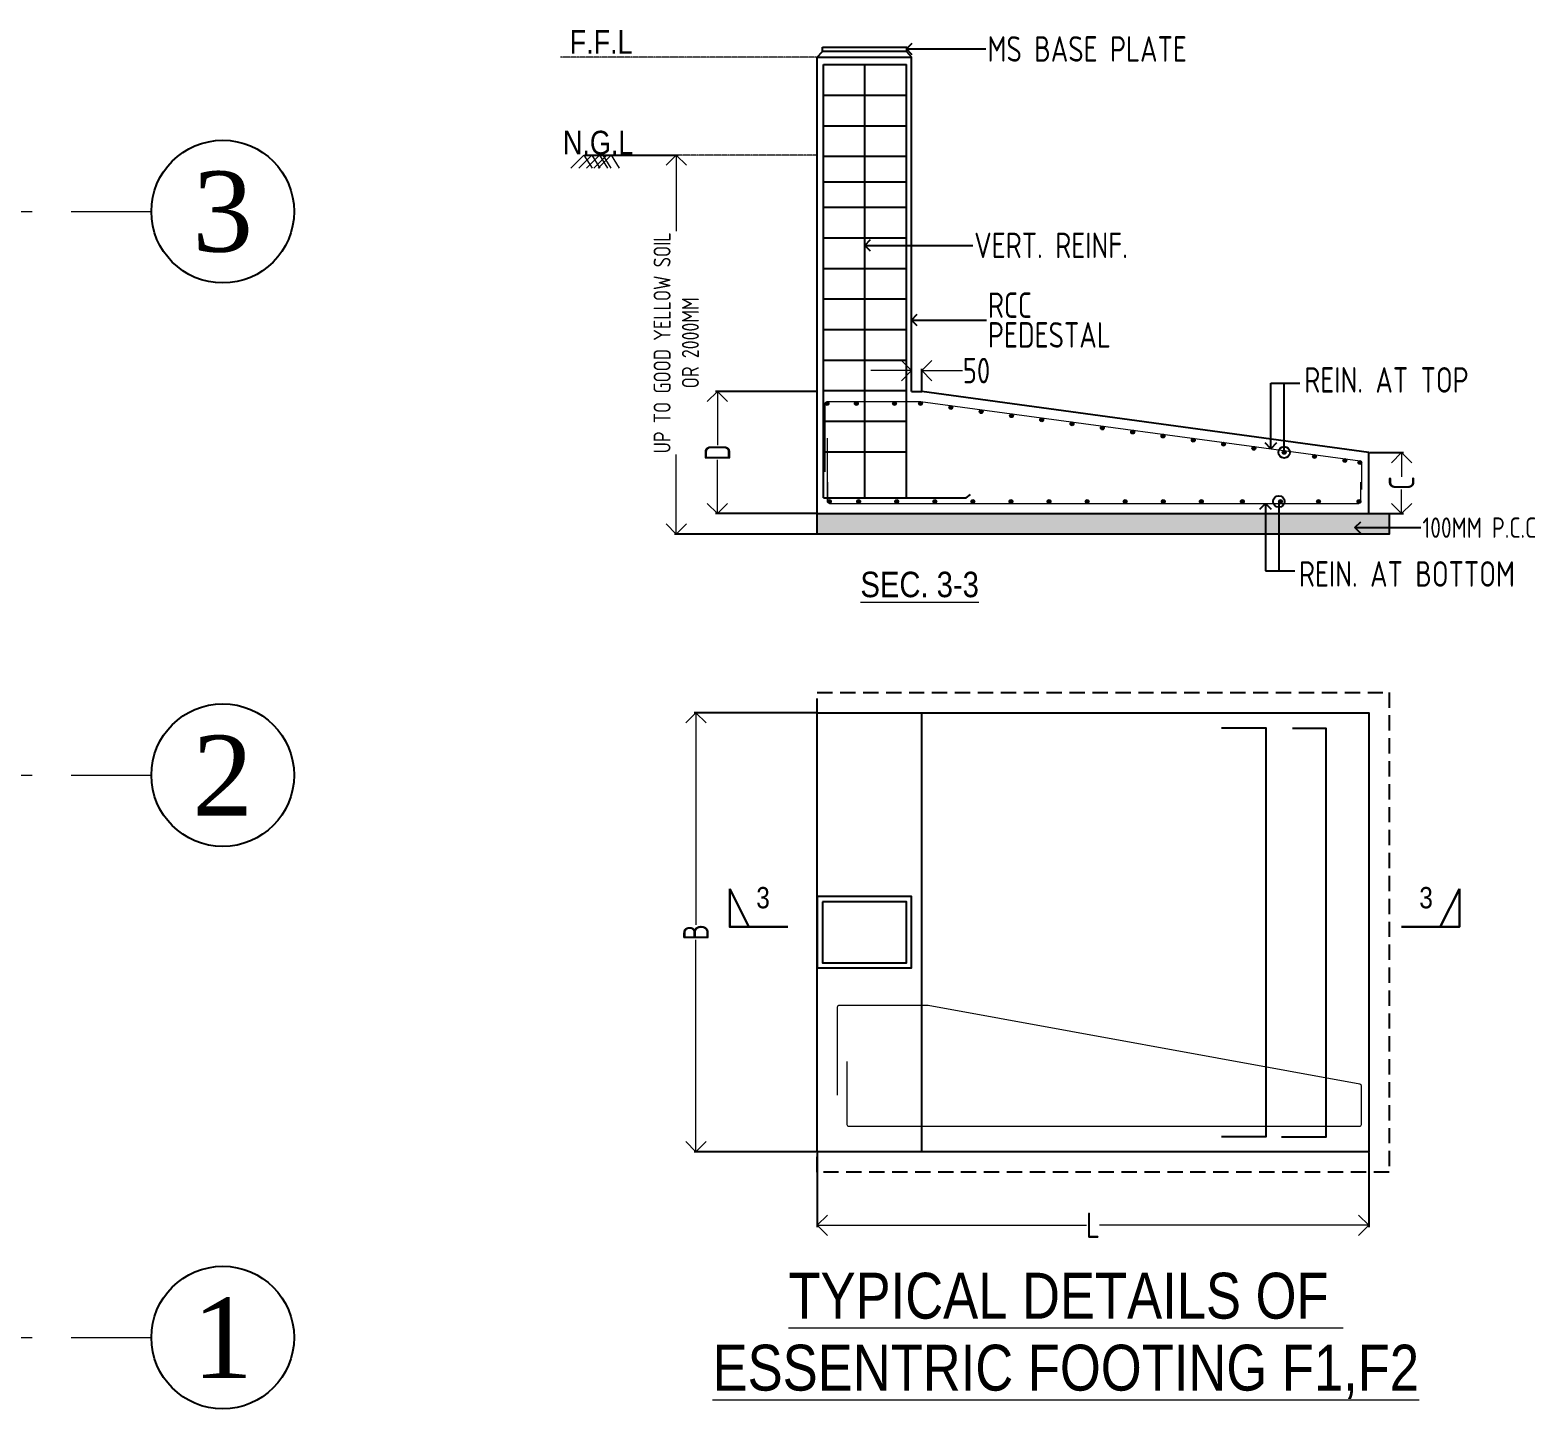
# Model space of a CAD drawing. Header units: millimetres. Extents: x 3470347 to 5996549, y -3470518 to 17149644.
# Drawn here: x 4617269 to 4632051, y 7497222 to 7510753 of the extents above; entities that cross this region are included whole.
import ezdxf
from ezdxf.enums import TextEntityAlignment as Align

# ---------------------------------------------------------------- set-up
doc = ezdxf.new("R2010")
doc.units = ezdxf.units.MM
doc.header["$MEASUREMENT"] = 0
doc.header["$PDMODE"] = 35
doc.header["$PDSIZE"] = -5
for name, pattern in [('CENTER', [50.800000000000004, 31.75, -6.35, 6.35, -6.35]), ('DASHED2', [0.375, 0.25, -0.125]), ('HIDDEN', [0.375, 0.25, -0.125])]:
    doc.linetypes.add(name, pattern=pattern)
doc.layers.get('0').update_dxf_attribs({"linetype": 'CONTINUOUS', "lineweight": 25})
doc.layers.get('DEFPOINTS').update_dxf_attribs({"linetype": 'CONTINUOUS', "lineweight": 25})
for name, color, linetype, lineweight in [('BLOCK', 7, 'CONTINUOUS', 30), ('CENTER', 8, 'CENTER', 0), ('L4', 4, 'CONTINUOUS', 30), ('PV_TEXT_ROMANS', 7, 'CONTINUOUS', 0), ('rDIMension', 1, 'CONTINUOUS', 18), ('rPCC DASH', 9, 'HIDDEN', 15), ('rRCC 1', 3, 'CONTINUOUS', 25), ('rRCC 2', 40, 'CONTINUOUS', 15), ('rREINF 1', 1, 'CONTINUOUS', 25), ('TEXT3', 7, 'CONTINUOUS', 30), ('TEXT6', 6, 'CONTINUOUS', 50)]:
    doc.layers.add(name, color=color, linetype=linetype, lineweight=lineweight)
doc.layers.add('S&T_HATCH', color=7, linetype='CONTINUOUS')
doc.layers.add('YQ_AXIS', color=4, linetype='CONTINUOUS')
doc.styles.add('Aerial', font='times.ttf')
doc.styles.add('DIM', font='geniso.shx', dxfattribs={"width": 0.85})
doc.styles.add('J.P', font='ARIALN.TTF')
doc.styles.add('ROMANS', font='', dxfattribs={"width": 0.8})
doc.styles.get('ROMANS').set_extended_font_data('AR CENA')
doc.dimstyles.new('ST-150', dxfattribs={"dimscale": 75, "dimtxt": 3, "dimasz": 2, "dimexe": 0.18, "dimexo": 0.0625, "dimgap": 0.2, "dimtad": 0, "dimdec": 0, "dimlfac": 2, "dimzin": 0, "dimdsep": 46, "dimtxsty": 'DIM', "dimblk": 'OPEN90', "dimcen": 0.09, "dimclrd": 256, "dimclrt": 7, "dimadec": 0, "dimazin": 0, "dimtfac": 1, "dimtdec": 0, "dimtofl": 0, "dimtmove": 0, "dimatfit": 3, "dimldrblk": 'OPEN90', "dimfxl": 1, "dimtolj": 1, "dimtzin": 0, "dimlwd": -1, "dimarcsym": 0})
doc.dimstyles.new('ST-50', dxfattribs={"dimscale": 100, "dimtxt": 2.5, "dimasz": 2, "dimexe": 0.18, "dimexo": 0.0625, "dimgap": 0.2, "dimtad": 0, "dimdec": 0, "dimlfac": 0.5, "dimzin": 0, "dimdsep": 46, "dimtxsty": 'DIM', "dimblk": 'OPEN90', "dimcen": 0.09, "dimclrd": 256, "dimclrt": 7, "dimadec": 0, "dimazin": 0, "dimtfac": 1, "dimtdec": 0, "dimtofl": 0, "dimtmove": 0, "dimatfit": 3, "dimldrblk": 'OPEN90', "dimfxl": 1, "dimtolj": 1, "dimtzin": 0, "dimlwd": -1, "dimarcsym": 0})

# ---------------------------------------------------------------- blocks, each defined once
blk = doc.blocks.new('_Open90')
at = {"color": 0, "linetype": 'ByBlock', "lineweight": -2}
for p, q in [((0, 0), (-1, 0)), ((-0.5, 0.5), (0, 0)), ((0, 0), (-0.5, -0.5))]:
    blk.add_line(p, q, dxfattribs=at)
blk = doc.blocks.new('*D543')
at = {"layer": 'DEFPOINTS', "color": 0}
for p in [(4622701.853790482, 7509527.62996119), (4623607.370572793, 7509527.62996119), (4624990.952878457, 7505808.267743381)]:
    blk.add_point(p, dxfattribs=at)
at = {"layer": 'rDIMension', "color": 0, "lineweight": -2}
for p, q in [((4622708.103790482, 7509527.62996119), (4623625.370572793, 7509527.62996119)), ((4624984.702878457, 7505808.267743381), (4623589.370572793, 7505808.267743381))]:
    blk.add_line(p, q, dxfattribs=at)
at = {"layer": 'rDIMension'}
for p, q in [((4623607.370572793, 7509327.62996119), (4623607.370572793, 7508781.356407737)), ((4623607.370572793, 7506008.267743381), (4623607.370572793, 7506588.012307737))]:
    blk.add_line(p, q, dxfattribs=at)
at = {"layer": 'rDIMension', "xscale": 200, "yscale": 200, "zscale": 200}
for p, rotation in [((4623607.370572793, 7509527.62996119), 90), ((4623607.370572793, 7505808.267743381), 270)]:
    blk.add_blockref('_Open90', p, dxfattribs=dict(at, rotation=rotation))
at = {"layer": 'rDIMension', "color": 7, "insert": (4623607.370572793, 7507684.684357737), "char_height": 250, "attachment_point": 5, "rotation": 90, "style": 'DIM'}
blk.add_mtext('\\A1;{\\H0.66667x;UP TO GOOD YELLOW SOIL\\POR 2000MM}', dxfattribs=at)
blk = doc.blocks.new('*D544')
at = {"layer": 'DEFPOINTS', "color": 0}
for p in [(4630400.902721751, 7506608.267743381), (4630723.690907252, 7506608.267743381), (4630600.902721751, 7506008.267743382)]:
    blk.add_point(p, dxfattribs=at)
at = {"layer": 'rDIMension', "color": 0, "lineweight": -2}
for p, q in [((4630407.152721751, 7506608.267743381), (4630741.690907252, 7506608.267743381)), ((4630607.152721751, 7506008.267743382), (4630741.690907252, 7506008.267743382))]:
    blk.add_line(p, q, dxfattribs=at)
at = {"layer": 'rDIMension'}
for p, q in [((4630723.690907252, 7506408.267743381), (4630723.690907252, 7506370.767743381)), ((4630723.690907252, 7506208.267743382), (4630723.690907252, 7506245.767743381))]:
    blk.add_line(p, q, dxfattribs=at)
at = {"layer": 'rDIMension', "xscale": 200, "yscale": 200, "zscale": 200}
for p, rotation in [((4630723.690907252, 7506608.267743381), 90), ((4630723.690907252, 7506008.267743382), 270)]:
    blk.add_blockref('_Open90', p, dxfattribs=dict(at, rotation=rotation))
at = {"layer": 'rDIMension', "color": 7, "insert": (4630723.690907252, 7506308.267743381), "char_height": 250, "attachment_point": 5, "rotation": 90, "style": 'DIM'}
blk.add_mtext('\\A1;C', dxfattribs=at)
blk = doc.blocks.new('*D545')
at = {"layer": 'DEFPOINTS', "color": 0}
for p in [(4624011.74536303, 7507208.267743381), (4624990.952878457, 7507208.267743381), (4624990.952878457, 7506008.267743381)]:
    blk.add_point(p, dxfattribs=at)
at = {"layer": 'rDIMension', "color": 0, "lineweight": -2}
for p, q in [((4624984.702878457, 7507208.267743381), (4623993.74536303, 7507208.267743381)), ((4624984.702878457, 7506008.267743381), (4623993.74536303, 7506008.267743381))]:
    blk.add_line(p, q, dxfattribs=at)
at = {"layer": 'rDIMension'}
for p, q in [((4624011.74536303, 7507008.267743381), (4624011.74536303, 7506681.392743381)), ((4624011.74536303, 7506208.267743381), (4624011.74536303, 7506535.142743381))]:
    blk.add_line(p, q, dxfattribs=at)
at = {"layer": 'rDIMension', "xscale": 200, "yscale": 200, "zscale": 200}
for p, rotation in [((4624011.74536303, 7507208.267743381), 90), ((4624011.74536303, 7506008.267743381), 270)]:
    blk.add_blockref('_Open90', p, dxfattribs=dict(at, rotation=rotation))
at = {"layer": 'rDIMension', "color": 7, "insert": (4624011.74536303, 7506608.267743381), "char_height": 250, "attachment_point": 5, "rotation": 90, "style": 'DIM'}
blk.add_mtext('\\A1;D', dxfattribs=at)
blk = doc.blocks.new('*D546')
at = {"layer": 'DEFPOINTS', "color": 0}
for p in [(4624990.952878457, 7504053.849369268), (4623800.282119987, 7499745.338800597), (4624990.952878457, 7499745.338800597)]:
    blk.add_point(p, dxfattribs=at)
at = {"layer": 'rDIMension', "color": 0, "lineweight": -2}
for p, q in [((4624984.702878457, 7504053.849369268), (4623782.282119987, 7504053.849369268)), ((4624984.702878457, 7499745.338800597), (4623782.282119987, 7499745.338800597))]:
    blk.add_line(p, q, dxfattribs=at)
at = {"layer": 'rDIMension'}
for p, q in [((4623800.282119987, 7503853.849369268), (4623800.282119987, 7501972.719084932)), ((4623800.282119987, 7499945.338800597), (4623800.282119987, 7501826.469084932))]:
    blk.add_line(p, q, dxfattribs=at)
at = {"layer": 'rDIMension', "xscale": 200, "yscale": 200, "zscale": 200}
for p, rotation in [((4623800.282119987, 7504053.849369268), 90), ((4623800.282119987, 7499745.338800597), 270)]:
    blk.add_blockref('_Open90', p, dxfattribs=dict(at, rotation=rotation))
at = {"layer": 'rDIMension', "color": 7, "insert": (4623800.282119987, 7501899.594084932), "char_height": 250, "attachment_point": 5, "rotation": 90, "style": 'DIM'}
blk.add_mtext('\\A1;B', dxfattribs=at)
blk = doc.blocks.new('*D547')
at = {"layer": 'DEFPOINTS', "color": 0}
for p in [(4624990.952878457, 7499745.338800597), (4630400.902721751, 7499745.338800597), (4630400.902721751, 7499024.251489176)]:
    blk.add_point(p, dxfattribs=at)
at = {"layer": 'rDIMension', "color": 0, "lineweight": -2}
for p, q in [((4624990.952878457, 7499739.088800597), (4624990.952878457, 7499006.251489176)), ((4630400.902721751, 7499739.088800597), (4630400.902721751, 7499006.251489176))]:
    blk.add_line(p, q, dxfattribs=at)
at = {"layer": 'rDIMension'}
for p, q in [((4625190.952878457, 7499024.251489176), (4627633.427800104, 7499024.251489176)), ((4630200.902721751, 7499024.251489176), (4627758.427800104, 7499024.251489176))]:
    blk.add_line(p, q, dxfattribs=at)
at = {"layer": 'rDIMension', "xscale": 200, "yscale": 200, "zscale": 200, "rotation": 180}
blk.add_blockref('_Open90', (4624990.952878457, 7499024.251489176), dxfattribs=at)
at = {"layer": 'rDIMension', "xscale": 200, "yscale": 200, "zscale": 200}
blk.add_blockref('_Open90', (4630400.902721751, 7499024.251489176), dxfattribs=at)
at = {"layer": 'rDIMension', "color": 7, "insert": (4627695.927800104, 7499024.251489176), "char_height": 250, "attachment_point": 5, "style": 'DIM'}
blk.add_mtext('\\A1;L', dxfattribs=at)
blk = doc.blocks.new('SMH-1')
at = {"layer": 'L4'}
for points in [[(0, 0), (814.6229330631322, 0), (814.6229330631322, 534.8206034718023)], [(814.6229330631322, 534.8206034718023), (546.0281598753063, 0)]]:
    blk.add_lwpolyline(points, dxfattribs=at)
at = {"layer": 'TEXT6', "style": 'ROMANS', "width": 0.85}
blk.add_attdef('SEC', text='', height=300, dxfattribs=at).set_placement((346.3707409001945, 410.1505165286653), align=Align.MIDDLE_CENTER)
blk = doc.blocks.new('*D548')
at = {"layer": 'DEFPOINTS', "color": 0}
for p in [(4626015.952878457, 7507412.07771452), (4625915.952878457, 7507208.267743386), (4626015.952878457, 7507208.267743386)]:
    blk.add_point(p, dxfattribs=at)
at = {"layer": 'rDIMension', "color": 0, "lineweight": -2}
for p, q in [((4625915.952878457, 7507214.517743386), (4625915.952878457, 7507430.07771452)), ((4626015.952878457, 7507214.517743386), (4626015.952878457, 7507430.07771452))]:
    blk.add_line(p, q, dxfattribs=at)
at = {"layer": 'rDIMension'}
for p, q in [((4625715.952878457, 7507412.07771452), (4625515.952878457, 7507412.07771452)), ((4626215.952878457, 7507412.07771452), (4626415.952878457, 7507412.07771452))]:
    blk.add_line(p, q, dxfattribs=at)
at = {"layer": 'rDIMension', "xscale": 200, "yscale": 200, "zscale": 200}
blk.add_blockref('_Open90', (4625915.952878457, 7507412.07771452), dxfattribs=at)
at = {"layer": 'rDIMension', "xscale": 200, "yscale": 200, "zscale": 200, "rotation": 180}
blk.add_blockref('_Open90', (4626015.952878457, 7507412.07771452), dxfattribs=at)
at = {"layer": 'rDIMension', "color": 7, "insert": (4626552.911539875, 7507412.07771452), "char_height": 250, "attachment_point": 5, "style": 'DIM'}
blk.add_mtext('\\A1;50', dxfattribs=at)

msp = doc.modelspace()

# ---------------------------------------------------------------- hatches: boundary and pattern name
at = {"layer": 'rRCC 2'}
h = msp.add_hatch(color=256, dxfattribs=at)
h.dxf.hatch_style = 1
edge = h.paths.add_edge_path()
edge.add_arc((4625087.318184026, 7507089.566963442), 18.70077993899758, 0, 360)
h = msp.add_hatch(color=256, dxfattribs=at)
h.dxf.hatch_style = 1
edge = h.paths.add_edge_path()
edge.add_arc((4625374.56228183, 7507089.566963442), 18.70077993899758, 0, 360)
h = msp.add_hatch(color=256, dxfattribs=at)
h.dxf.hatch_style = 1
edge = h.paths.add_edge_path()
edge.add_arc((4625748.184330733, 7507089.566963442), 18.70077993899758, 0, 360)
h = msp.add_hatch(color=256, dxfattribs=at)
h.dxf.hatch_style = 1
edge = h.paths.add_edge_path()
edge.add_arc((4626003.910867401, 7507089.566963442), 18.70077993899758, 0, 360)
h = msp.add_hatch(color=256, dxfattribs=at)
h.dxf.hatch_style = 1
edge = h.paths.add_edge_path()
edge.add_arc((4626301.231415479, 7507049.560817777), 18.70077993899758, 0, 360)
h = msp.add_hatch(color=256, dxfattribs=at)
h.dxf.hatch_style = 1
edge = h.paths.add_edge_path()
edge.add_arc((4626598.551963556, 7507009.554672113), 18.70077993899758, 0, 360)
h = msp.add_hatch(color=256, dxfattribs=at)
h.dxf.hatch_style = 1
edge = h.paths.add_edge_path()
edge.add_arc((4626895.872511633, 7506969.548526448), 18.70077993899758, 0, 360)
h = msp.add_hatch(color=256, dxfattribs=at)
h.dxf.hatch_style = 1
edge = h.paths.add_edge_path()
edge.add_arc((4627193.19305971, 7506929.542380784), 18.70077993899758, 0, 360)
h = msp.add_hatch(color=256, dxfattribs=at)
h.dxf.hatch_style = 1
edge = h.paths.add_edge_path()
edge.add_arc((4627490.513607787, 7506889.536235119), 18.70077993899758, 0, 360)
h = msp.add_hatch(color=256, dxfattribs=at)
h.dxf.hatch_style = 1
edge = h.paths.add_edge_path()
edge.add_arc((4627787.834155864, 7506849.530089455), 18.70077993899758, 0, 360)
h = msp.add_hatch(color=256, dxfattribs=at)
h.dxf.hatch_style = 1
edge = h.paths.add_edge_path()
edge.add_arc((4628085.154703941, 7506809.52394379), 18.70077993899758, 0, 360)
h = msp.add_hatch(color=256, dxfattribs=at)
h.dxf.hatch_style = 1
edge = h.paths.add_edge_path()
edge.add_arc((4628382.475252018, 7506769.517798126), 18.70077993899758, 0, 360)
h = msp.add_hatch(color=256, dxfattribs=at)
h.dxf.hatch_style = 1
edge = h.paths.add_edge_path()
edge.add_arc((4628679.795800095, 7506729.511652461), 18.70077993899758, 0, 360)
h = msp.add_hatch(color=256, dxfattribs=at)
h.dxf.hatch_style = 1
edge = h.paths.add_edge_path()
edge.add_arc((4628977.116348173, 7506689.505506797), 18.70077993899758, 0, 360)
h = msp.add_hatch(color=256, dxfattribs=at)
h.dxf.hatch_style = 1
edge = h.paths.add_edge_path()
edge.add_arc((4629274.43689625, 7506649.499361132), 18.70077993899758, 0, 360)
h = msp.add_hatch(color=256, dxfattribs=at)
h.dxf.hatch_style = 1
edge = h.paths.add_edge_path()
edge.add_arc((4629571.757444327, 7506609.493215468), 18.70077993899758, 0, 360)
h = msp.add_hatch(color=256, dxfattribs=at)
h.dxf.hatch_style = 1
edge = h.paths.add_edge_path()
edge.add_arc((4629869.077992404, 7506569.487069803), 18.70077993899758, 0, 360)
h = msp.add_hatch(color=256, dxfattribs=at)
h.dxf.hatch_style = 1
edge = h.paths.add_edge_path()
edge.add_arc((4630166.398540481, 7506529.480924139), 18.70077993899758, 0, 360)
h = msp.add_hatch(color=256, dxfattribs=at)
h.dxf.hatch_style = 1
edge = h.paths.add_edge_path()
edge.add_arc((4630313.172526495, 7506509.731661931), 18.70077993899758, 0, 360)
h = msp.add_hatch(color=256, dxfattribs=at)
h.dxf.hatch_style = 1
edge = h.paths.add_edge_path()
edge.add_arc((4625109.653658397, 7506126.968523321), 18.70077993899758, 0, 360)
h = msp.add_hatch(color=256, dxfattribs=at)
h.dxf.hatch_style = 1
edge = h.paths.add_edge_path()
edge.add_arc((4625396.897756201, 7506126.968523321), 18.70077993899758, 0, 360)
h = msp.add_hatch(color=256, dxfattribs=at)
h.dxf.hatch_style = 1
edge = h.paths.add_edge_path()
edge.add_arc((4625770.519805104, 7506126.968523321), 18.70077993899758, 0, 360)
h = msp.add_hatch(color=256, dxfattribs=at)
h.dxf.hatch_style = 1
edge = h.paths.add_edge_path()
edge.add_arc((4626144.141854007, 7506126.968523321), 18.70077993899758, 0, 360)
h = msp.add_hatch(color=256, dxfattribs=at)
h.dxf.hatch_style = 1
edge = h.paths.add_edge_path()
edge.add_arc((4626517.763902909, 7506126.968523321), 18.70077993899758, 0, 360)
h = msp.add_hatch(color=256, dxfattribs=at)
h.dxf.hatch_style = 1
edge = h.paths.add_edge_path()
edge.add_arc((4626891.385951811, 7506126.968523321), 18.70077993899758, 0, 360)
h = msp.add_hatch(color=256, dxfattribs=at)
h.dxf.hatch_style = 1
edge = h.paths.add_edge_path()
edge.add_arc((4627265.008000714, 7506126.968523321), 18.70077993899758, 0, 360)
h = msp.add_hatch(color=256, dxfattribs=at)
h.dxf.hatch_style = 1
edge = h.paths.add_edge_path()
edge.add_arc((4627638.630049616, 7506126.968523321), 18.70077993899758, 0, 360)
h = msp.add_hatch(color=256, dxfattribs=at)
h.dxf.hatch_style = 1
edge = h.paths.add_edge_path()
edge.add_arc((4628012.252098518, 7506126.968523321), 18.70077993899758, 0, 360)
h = msp.add_hatch(color=256, dxfattribs=at)
h.dxf.hatch_style = 1
edge = h.paths.add_edge_path()
edge.add_arc((4628385.874147421, 7506126.968523321), 18.70077993899758, 0, 360)
h = msp.add_hatch(color=256, dxfattribs=at)
h.dxf.hatch_style = 1
edge = h.paths.add_edge_path()
edge.add_arc((4628759.496196323, 7506126.968523321), 18.70077993899758, 0, 360)
h = msp.add_hatch(color=256, dxfattribs=at)
h.dxf.hatch_style = 1
edge = h.paths.add_edge_path()
edge.add_arc((4629161.335795105, 7506126.96852332), 18.70077993899758, 0, 360)
h = msp.add_hatch(color=256, dxfattribs=at)
h.dxf.hatch_style = 1
edge = h.paths.add_edge_path()
edge.add_arc((4629534.957844007, 7506126.96852332), 18.70077993899758, 0, 360)
h = msp.add_hatch(color=256, dxfattribs=at)
h.dxf.hatch_style = 1
edge = h.paths.add_edge_path()
edge.add_arc((4629908.57989291, 7506126.96852332), 18.70077993899758, 0, 360)
h = msp.add_hatch(color=256, dxfattribs=at)
h.dxf.hatch_style = 1
edge = h.paths.add_edge_path()
edge.add_arc((4630305.584957062, 7506126.968523321), 18.70077993899758, 0, 360)
h = msp.add_hatch(color=256, dxfattribs=at)
h.dxf.hatch_style = 1
edge = h.paths.add_edge_path()
edge.add_arc((4630305.584957062, 7506126.968523321), 18.70077993899758, 0, 360)
at = {"layer": 'S&T_HATCH', "linetype": 'ByBlock', "transparency": 33554559}
h = msp.add_hatch(dxfattribs=at)
h.set_pattern_fill('AR-CONC', color=256, scale=30)
h.set_pattern_definition([(49.99999999999999, (2243088.280711542, 9537972.63164616), (215.178054780226, -18.82564049477853), [22.5, -247.5]), (355, (2243088.280711542, 9537972.63164616), (-41.6254000839, 225.6576401100035), [18, -198]), (100.45144446, (2243106.212215842, 9537971.062842961), (173.5526540181336, 206.8319972905888), [19.1220575999998, -210.3426335999984]), (46.18420000000001, (2243088.280711542, 9538032.63164616), (320.1723992014717, -49.65578423792296), [33.75, -371.25]), (96.63563549, (2243114.961735042, 9538028.493654061), (280.3985837022685, 292.2355802323651), [28.6831026, -315.5141279999999]), (351.1841639899999, (2243088.280711542, 9538032.63164616), (280.3985835164319, 292.2355800809971), [27, -297.0000003]), (21, (2243118.280711542, 9538017.63164616), (179.0721156355385, -120.7856671996016), [22.5, -247.5]), (326.0000000000001, (2243118.280711542, 9538017.63164616), (72.99459957647451, 217.5450135140559), [18, -198]), (71.45144474, (2243133.203387742, 9538007.566173963), (252.0667130189913, 96.75934584190615), [19.122057, -210.3426336]), (37.50000000000001, (2243088.280711542, 9537972.63164616), (3.647956595187201, 99.86815614939344), [0, -195.6, 0, -201, 0, -198.75]), (7.499999999999999, (2243088.280711542, 9537972.63164616), (78.92086123264458, 118.3235135647081), [0, -114.6, 0, -191.1, 0, -75.75]), (327.5, (2243021.380711542, 9537972.63164616), (160.1467308517227, -6.766461520313927), [0, -75, 0, -234, 0, -310.5]), (317.5, (2242991.380711542, 9537972.63164616), (174.9558508027159, 30.03149469969532), [0, -97.5, 0, -155.4, 0, -220.5])])
h.paths.add_polyline_path([(4630600.902721751, 7506008.267743381), (4624990.952878457, 7506008.267743382), (4624990.952878457, 7505808.267743382), (4630600.902721751, 7505808.267743381)])

# ---------------------------------------------------------------- linework, layer by layer
at = {"color": 3, "linetype": 'ByBlock', "elevation": -6.651888002746348e-07}
msp.add_lwpolyline([(4624990.952878457, 7505808.267743381), (4624990.952878457, 7507208.267743381)], dxfattribs=at)
at = {"linetype": 'DASHED2', "ltscale": 600, "elevation": -6.651888002746348e-07}
msp.add_lwpolyline([(4624990.952878457, 7499545.338800597), (4624990.952878457, 7504253.849369268), (4630600.902721751, 7504253.849369268), (4630600.902721751, 7499545.338800597)], close=True, dxfattribs=at)
at = {"color": 1, "linetype": 'ByBlock', "elevation": -6.651888002746348e-07}
msp.add_lwpolyline([(4624990.952878457, 7499745.338800597), (4624990.952878457, 7504053.849369268), (4630400.902721751, 7504053.849369268), (4630400.902721751, 7499745.338800597)], close=True, dxfattribs=at)
msp.add_lwpolyline([(4626015.952878459, 7499745.338800597), (4626015.952878459, 7504053.849369268)], dxfattribs=at)
at = {"color": 3, "linetype": 'ByBlock', "elevation": -6.651888002746348e-07}
msp.add_lwpolyline([(4624990.952878457, 7502249.594084932), (4624990.952878457, 7501549.594084932), (4625915.952878459, 7501549.59408494), (4625915.952878459, 7502249.59408494)], close=True, dxfattribs=at)
at = {"color": 2, "linetype": 'ByBlock', "elevation": -6.651888002746348e-07}
msp.add_lwpolyline([(4625040.952878457, 7502199.594084932), (4625040.952878457, 7501599.594084932), (4625865.952878459, 7501599.59408494), (4625865.952878459, 7502199.59408494)], close=True, dxfattribs=at)
at = {"layer": 'CENTER', "ltscale": 60}
for p, q in [((4571950.74001451, 7508972.226327714, -6.651888002746348e-07), (4618458.194563407, 7508972.226327714, -6.651888002746348e-07)), ((4571950.740014509, 7503441.93160416, -6.651888002746348e-07), (4618458.194563406, 7503441.93160416, -6.651888002746348e-07)), ((4571950.740015467, 7497922.431604161, -6.651888002746348e-07), (4618458.194564363, 7497922.431604161, -6.651888002746348e-07))]:
    msp.add_line(p, q, dxfattribs=at)
at = {"layer": 'rPCC DASH'}
for p, q in [((4625115.952878459, 7510487.62996119, -6.651888002746348e-07), (4622472.755131793, 7510487.62996119, -6.651888002746348e-07)), ((4624990.952878457, 7509527.62996119, -6.651888002746348e-07), (4622845.518684356, 7509527.62996119, -6.651888002746348e-07))]:
    msp.add_line(p, q, dxfattribs=at)
at = {"layer": 'rRCC 1', "color": 0}
for p, q in [((4624990.952878457, 7510487.62996119, -6.651888002746348e-07), (4625040.952878457, 7510545.21224089, -6.651888002746348e-07)), ((4625865.952878459, 7510545.21224089, -6.651888002746348e-07), (4625915.952878459, 7510487.62996119, -6.651888002746348e-07))]:
    msp.add_line(p, q, dxfattribs=at)
at = {"layer": 'rRCC 1'}
for p, q in [((4624990.952878457, 7507208.267743381, -6.651888002746348e-07), (4624990.952878457, 7510487.62996119, -6.651888002746348e-07)), ((4624990.952878457, 7510487.62996119, -6.651888002746348e-07), (4625915.952878459, 7510487.62996119, -6.651888002746348e-07)), ((4625915.952878459, 7507208.267743381, -6.651888002746348e-07), (4625915.952878459, 7510487.62996119, -6.651888002746348e-07)), ((4624990.952878457, 7507208.267743381, -6.651888002746348e-07), (4624990.952878457, 7507208.267743381, -6.651888002746348e-07)), ((4625915.952878459, 7507208.267743381, -6.651888002746348e-07), (4626015.952878459, 7507208.267743381, -6.651888002746348e-07)), ((4630400.902721751, 7506608.267743381, -6.651888002746348e-07), (4626015.952878459, 7507208.267743381, -6.651888002746348e-07)), ((4630400.902721751, 7506008.267743381, -6.651888002746348e-07), (4630400.902721751, 7506608.267743381, -6.651888002746348e-07))]:
    msp.add_line(p, q, dxfattribs=at)
at = {"layer": 'rRCC 1', "color": 2}
for p, q in [((4625051.645909452, 7506162.142509402, -6.651888002746348e-07), (4625051.645909452, 7510415.639623256, -6.651888002746348e-07)), ((4625051.645909452, 7510415.639623256, -6.651888002746348e-07), (4625865.952878459, 7510415.639623256, -6.651888002746348e-07)), ((4625051.645909452, 7506162.142509402, -6.651888002746348e-07), (4625051.645909452, 7510415.639623256, -6.651888002746348e-07)), ((4625458.799393957, 7506162.142509402, -6.651888002746348e-07), (4625458.799393957, 7510415.639623256, -6.651888002746348e-07)), ((4625865.952878459, 7506162.142509402, -6.651888002746348e-07), (4625865.952878459, 7510415.639623256, -6.651888002746348e-07)), ((4625051.645909452, 7510115.639623256, -6.651888002746348e-07), (4625865.952878459, 7510115.639623256, -6.651888002746348e-07)), ((4625051.645909452, 7509815.639623256, -6.651888002746348e-07), (4625865.952878459, 7509815.639623256, -6.651888002746348e-07)), ((4625051.645909452, 7509515.639623256, -6.651888002746348e-07), (4625865.952878459, 7509515.639623256, -6.651888002746348e-07)), ((4625051.645909452, 7509265.377241839, -6.651888002746348e-07), (4625865.952878459, 7509265.377241839, -6.651888002746348e-07)), ((4625051.645909452, 7509015.639623256, -6.651888002746348e-07), (4625865.952878459, 7509015.639623256, -6.651888002746348e-07)), ((4625051.645909452, 7508715.639623256, -6.651888002746348e-07), (4625865.952878459, 7508715.639623256, -6.651888002746348e-07)), ((4625051.645909452, 7508415.639623256, -6.651888002746348e-07), (4625865.952878459, 7508415.639623256, -6.651888002746348e-07)), ((4625051.645909452, 7508115.639623256, -6.651888002746348e-07), (4625865.952878459, 7508115.639623256, -6.651888002746348e-07)), ((4625051.645909452, 7507815.639623256, -6.651888002746348e-07), (4625865.952878459, 7507815.639623256, -6.651888002746348e-07)), ((4625051.645909452, 7507515.639623256, -6.651888002746348e-07), (4625865.952878459, 7507515.639623256, -6.651888002746348e-07)), ((4625051.645909452, 7507215.639623256, -6.651888002746348e-07), (4625865.952878459, 7507215.639623256, -6.651888002746348e-07)), ((4625051.645909452, 7506915.639623256, -6.651888002746348e-07), (4625865.952878459, 7506915.639623256, -6.651888002746348e-07)), ((4625051.645909452, 7506615.639623256, -6.651888002746348e-07), (4625865.952878459, 7506615.639623256, -6.651888002746348e-07)), ((4625051.645909452, 7506162.142509402, -6.651888002746348e-07), (4626009.592730572, 7506162.142509402, -6.651888002746348e-07)), ((4625515.952878459, 7506162.142509402, -6.651888002746348e-07), (4625972.939749018, 7506162.142509402, -6.651888002746348e-07)), ((4625865.952878459, 7506162.142509402, -6.651888002746348e-07), (4626452.56247594, 7506162.142509402, -6.651888002746348e-07)), ((4626452.56247594, 7506162.142509402, -6.651888002746348e-07), (4626492.683242003, 7506196.143093392, -6.651888002746348e-07))]:
    msp.add_line(p, q, dxfattribs=at)
at = {"layer": 'rRCC 1', "color": 0, "elevation": -6.651888002746348e-07}
msp.add_lwpolyline([(4625040.952878457, 7510586.044716939), (4625865.952878459, 7510586.044716939), (4625865.952878459, 7510545.21224089), (4625040.952878457, 7510545.21224089)], close=True, dxfattribs=at)
at = {"layer": 'rRCC 1', "elevation": -6.651888002746348e-07}
msp.add_lwpolyline([(4625115.952878459, 7509266.004110938), (4625115.952878459, 7509265.981098618)], dxfattribs=at)
msp.add_lwpolyline([(4624990.952878457, 7506008.267743382), (4630600.902721751, 7506008.267743381), (4630600.902721751, 7505808.267743381), (4624990.952878457, 7505808.267743382)], close=True, dxfattribs=at)
at = {"layer": 'rRCC 1', "color": 2, "elevation": -6.651888002746348e-07}
for points in [[(4628956.699358652, 7503907.546604496), (4629392.879218119, 7503907.546604496), (4629392.879218119, 7499893.708312494), (4628956.699358652, 7499893.708312494)], [(4629654.032224814, 7503901.980124149), (4629981.097404863, 7503901.980124149), (4629981.097404863, 7499888.141832146), (4629544.917545396, 7499888.141832146)]]:
    msp.add_lwpolyline(points, dxfattribs=at)
at = {"layer": 'rRCC 2'}
for p, q in [((4622701.853790482, 7509527.62996119, -6.651888002746348e-07), (4622573.974476333, 7509399.573076097, -6.651888002746348e-07)), ((4622778.946987339, 7509527.62996119, -6.651888002746348e-07), (4622651.06767319, 7509399.573076097, -6.651888002746348e-07)), ((4622701.853790482, 7509527.62996119, -6.651888002746348e-07), (4622781.663857712, 7509399.573076097, -6.651888002746348e-07)), ((4622854.792151873, 7509527.62996119, -6.651888002746348e-07), (4622726.912837722, 7509399.573076097, -6.651888002746348e-07)), ((4622778.946987339, 7509527.62996119, -6.651888002746348e-07), (4622858.75705457, 7509399.573076097, -6.651888002746348e-07)), ((4622927.026022865, 7509527.62996119, -6.651888002746348e-07), (4622799.146708717, 7509399.573076097, -6.651888002746348e-07)), ((4622969.175403233, 7509527.62996119, -6.651888002746348e-07), (4622841.296089084, 7509399.573076097, -6.651888002746348e-07)), ((4622854.792151873, 7509527.62996119, -6.651888002746348e-07), (4622934.602219102, 7509399.573076097, -6.651888002746348e-07)), ((4622887.011675038, 7509527.62996119, -6.651888002746348e-07), (4622966.821742267, 7509399.573076097, -6.651888002746348e-07)), ((4622969.175403233, 7509527.62996119, -6.651888002746348e-07), (4623048.985470464, 7509399.573076097, -6.651888002746348e-07))]:
    msp.add_line(p, q, dxfattribs=at)
at = {"layer": 'rRCC 2', "elevation": -6.651888002746348e-07}
for points in [[(4625068.35691875, 7506418.37625297), (4625068.35691875, 7507089.306478107, -0.4142135623443229), (4625087.318184025, 7507108.267743381), (4625999.405428308, 7507108.267743381, -0.06921653228741868), (4626004.580305622, 7507107.547920637), (4630317.690823394, 7506527.92787114, -0.335381499519169), (4630331.477211355, 7506509.686428608), (4630331.477211355, 7506245.385616405)], [(4625191.106291575, 7500302.154478868), (4625191.106291575, 7501166.188703559, -0.4142135623443229), (4625210.06755685, 7501185.149968833), (4626072.75651564, 7501185.149968833, -0.06921653228741868), (4626077.931392954, 7501184.430146089), (4630312.54170732, 7500411.706097038, -0.335381499519169), (4630326.328095281, 7500393.464654507), (4630326.328095281, 7500011.007234555, -0.4142135623443229), (4630307.366830006, 7499992.045969279), (4625304.597756528, 7499992.04596928, -0.4142135623443229), (4625285.636491253, 7500011.007234556), (4625285.636491253, 7500631.629896006)]]:
    msp.add_lwpolyline(points, format="xyb", dxfattribs=at)
for points in [[(4625090.952878457, 7506126.968523321), (4625090.952878457, 7506747.851670107)], [(4625090.952878457, 7506318.267743382), (4625090.952878457, 7506126.968523321)], [(4630324.285737001, 7506126.968523321), (4630324.285737001, 7506318.267743382)], [(4625109.653658397, 7506108.267743382), (4630305.584957062, 7506108.267743381)]]:
    msp.add_lwpolyline(points, dxfattribs=at)
at = {"layer": 'rRCC 2'}
for centre in [(4625087.318184026, 7507089.566963442, -6.651888002746348e-07), (4625087.318184026, 7507089.566963442, -6.651888002746348e-07), (4625374.56228183, 7507089.566963442, -6.651888002746348e-07), (4625374.56228183, 7507089.566963442, -6.651888002746348e-07), (4625748.184330733, 7507089.566963442, -6.651888002746348e-07), (4625748.184330733, 7507089.566963442, -6.651888002746348e-07), (4626003.910867401, 7507089.566963442, -6.651888002746348e-07), (4626003.910867401, 7507089.566963442, -6.651888002746348e-07), (4626301.231415479, 7507049.560817777, -7.176301769486213e-07), (4626301.231415479, 7507049.560817777, -7.176301769486213e-07), (4626598.551963556, 7507009.554672113, -7.700715536226077e-07), (4626598.551963556, 7507009.554672113, -7.700715536226077e-07), (4626895.872511633, 7506969.548526448, -8.225129302965943e-07), (4626895.872511633, 7506969.548526448, -8.225129302965943e-07), (4627193.19305971, 7506929.542380784, -8.749543069705808e-07), (4627193.19305971, 7506929.542380784, -8.749543069705808e-07), (4627490.513607787, 7506889.536235119, -9.273956836445672e-07), (4627490.513607787, 7506889.536235119, -9.273956836445672e-07), (4627787.834155864, 7506849.530089455, -9.798370603185537e-07), (4627787.834155864, 7506849.530089455, -9.798370603185537e-07), (4628085.154703941, 7506809.52394379, -1.03227843699254e-06), (4628085.154703941, 7506809.52394379, -1.03227843699254e-06), (4628382.475252018, 7506769.517798126, -1.084719813666527e-06), (4628382.475252018, 7506769.517798126, -1.084719813666527e-06), (4628679.795800095, 7506729.511652461, -1.137161190340513e-06), (4628679.795800095, 7506729.511652461, -1.137161190340513e-06), (4628977.116348173, 7506689.505506797, -1.1896025670145e-06), (4628977.116348173, 7506689.505506797, -1.1896025670145e-06), (4629274.43689625, 7506649.499361132, -1.242043943688486e-06), (4629274.43689625, 7506649.499361132, -1.242043943688486e-06), (4629571.757444327, 7506609.493215468, -1.294485320362473e-06), (4629571.757444327, 7506609.493215468, -1.294485320362473e-06), (4629869.077992404, 7506569.487069803, -1.346926697036459e-06), (4629869.077992404, 7506569.487069803, -1.346926697036459e-06), (4630166.398540481, 7506529.480924139, -1.399368073710446e-06), (4630166.398540481, 7506529.480924139, -1.399368073710446e-06), (4630313.172526495, 7506509.731661931, -1.42525605870175e-06), (4630313.172526495, 7506509.731661931, -1.42525605870175e-06), (4625109.653658397, 7506126.968523321, -6.651888002746348e-07), (4625109.653658397, 7506126.968523321, -6.651888002746348e-07), (4625396.897756201, 7506126.968523321, -6.651888002746348e-07), (4625396.897756201, 7506126.968523321, -6.651888002746348e-07), (4625770.519805104, 7506126.968523321, -6.651888002746348e-07), (4625770.519805104, 7506126.968523321, -6.651888002746348e-07), (4626144.141854007, 7506126.968523321, -6.651888002746348e-07), (4626144.141854007, 7506126.968523321, -6.651888002746348e-07), (4626517.763902909, 7506126.968523321, -6.651888002746348e-07), (4626517.763902909, 7506126.968523321, -6.651888002746348e-07), (4626891.385951811, 7506126.968523321, -6.651888002746348e-07), (4626891.385951811, 7506126.968523321, -6.651888002746348e-07), (4627265.008000714, 7506126.968523321, -6.651888002746348e-07), (4627265.008000714, 7506126.968523321, -6.651888002746348e-07), (4627638.630049616, 7506126.968523321, -6.651888002746348e-07), (4627638.630049616, 7506126.968523321, -6.651888002746348e-07), (4628012.252098518, 7506126.968523321, -6.651888002746348e-07), (4628012.252098518, 7506126.968523321, -6.651888002746348e-07), (4628385.874147421, 7506126.968523321, -6.651888002746348e-07), (4628385.874147421, 7506126.968523321, -6.651888002746348e-07), (4628759.496196323, 7506126.968523321, -6.651888002746348e-07), (4628759.496196323, 7506126.968523321, -6.651888002746348e-07), (4629161.335795105, 7506126.96852332, -6.651888002746348e-07), (4629161.335795105, 7506126.96852332, -6.651888002746348e-07), (4629534.957844007, 7506126.96852332, -6.651888002746348e-07), (4629534.957844007, 7506126.96852332, -6.651888002746348e-07), (4629908.57989291, 7506126.96852332, -6.651888002746348e-07), (4629908.57989291, 7506126.96852332, -6.651888002746348e-07), (4630305.584957062, 7506126.968523321, -6.651888002746348e-07), (4630305.584957062, 7506126.968523321, -6.651888002746348e-07), (4630305.584957062, 7506126.968523321, -6.651888002746348e-07), (4630305.584957062, 7506126.968523321, -6.651888002746348e-07)]:
    msp.add_circle(centre, 18.70077993899758, dxfattribs=at)
at = {"layer": 'YQ_AXIS', "color": 1}
for centre in [(4619158.194563406, 7508972.226327714, -6.651888002746348e-07), (4619158.194563405, 7503441.93160416, -6.651888002746348e-07), (4619158.194564362, 7497922.431604161, -6.651888002746348e-07)]:
    msp.add_circle(centre, 700.0000000000001, dxfattribs=at)

# ---------------------------------------------------------------- block references
at = {"layer": 'BLOCK'}
ref = msp.add_blockref('SMH-1', (4624700.942397228, 7501952.95381131, -6.651888002746348e-07), dxfattribs=dict(at, xscale=-0.6985281548173935, yscale=0.6985281548173935, zscale=0.6985281548173935))
ref.add_attrib('SEC', '3', dxfattribs={"layer": 'TEXT6', "height": 209.558446445218, "style": 'ROMANS', "width": 0.85}).set_placement((4624458.992682705, 7502239.455494819, -6.651888002746348e-07), align=Align.MIDDLE_CENTER)
at = {"layer": 'BLOCK', "xscale": 0.6985281548173935, "yscale": 0.6985281548173935, "zscale": 0.6985281548173935}
msp.add_blockref('SMH-1', (4630721.890615645, 7501952.95381131, -6.651888002746348e-07), dxfattribs=at).add_auto_attribs({'SEC': '3'})

# ---------------------------------------------------------------- texts
at = {"layer": 'PV_TEXT_ROMANS', "style": 'J.P'}
for s, height, p in [('%%USEC. 3-3', 250, (4625995.503543728, 7505313.419114185, -6.651888002746348e-07)), ('%%UTYPICAL DETAILS OF ', 450, (4627429.417610446, 7498333.322756073, -6.651888002746348e-07)), ('%%UESSENTRIC FOOTING F1,F2', 450, (4627429.417610446, 7497588.506857924, -6.651888002746348e-07))]:
    msp.add_text(s, height=height, rotation=359.9999999999999, dxfattribs=at).set_placement(p, align=Align.MIDDLE)
at = {"layer": 'rDIMension', "color": 7, "char_height": 250, "attachment_point": 4, "line_spacing_factor": 0.7, "style": 'DIM'}
for s, insert in [('\\A1;RCC\\PPEDESTAL', (4626664.921874665, 7507908.087687951, -6.651888002746348e-07)), ('\\A1;REIN. AT TOP', (4629768.414343261, 7507320.363266169, -1.294485320362473e-06)), ('\\A1;REIN. AT BOTTOM', (4629716.260400624, 7505416.098472619, -6.651888002746348e-07))]:
    msp.add_mtext(s, dxfattribs=dict(at, insert=insert))
at = {"layer": 'rDIMension', "color": 7, "insert": (4630928.659178809, 7505870.658231821, -6.651888002746348e-07), "char_height": 200, "attachment_point": 4, "style": 'DIM'}
msp.add_mtext('\\A1;100MM P.C.C', dxfattribs=at)
at = {"layer": 'rRCC 2', "color": 7, "char_height": 250, "attachment_point": 4, "style": 'DIM'}
for s, insert in [('\\A1;MS BASE PLATE', (4626660.655625052, 7510568.404203479, -6.651888002746348e-07)), ('\\A1;VERT. REINF.', (4626530.580394058, 7508641.1491781, -6.651888002746348e-07))]:
    msp.add_mtext(s, dxfattribs=dict(at, insert=insert))
at = {"layer": 'TEXT3', "style": 'ROMANS', "width": 0.85}
for s, p in [('F.F.L', (4622562.101221646, 7510520.894164275, -6.651888002746348e-07)), ('N.G.L', (4622495.959925666, 7509533.116801477, -6.651888002746348e-07))]:
    msp.add_text(s, height=232.5536011379122, dxfattribs=at).set_placement(p)
at = {"layer": 'YQ_AXIS', "color": 1, "style": 'Aerial'}
for s, p in [('3', (4619158.194563406, 7508972.226327714, -6.651888002746348e-07)), ('2', (4619158.194563405, 7503441.93160416, -6.651888002746348e-07)), ('1', (4619158.194564362, 7497922.431604161, -6.651888002746348e-07))]:
    msp.add_text(s, height=787.5000000000001, dxfattribs=at).set_placement(p, align=Align.MIDDLE)

# ---------------------------------------------------------------- dimensions: what is measured, and where the dimension line sits
at = {"layer": 'rDIMension'}
for base, p1, p2, text, picture, middle in [((4623607.370572793, 7509527.62996119, -6.651888002746348e-07), (4624990.952878457, 7505808.267743381, -6.651888002746348e-07), (4622701.853790482, 7509527.62996119, -6.651888002746348e-07), '{\\H0.66667x;UP TO GOOD YELLOW SOIL\\POR 2000MM}', '*D543', (4623607.370572793, 7507684.684357737, -6.651888002746348e-07)), ((4630723.690907252, 7506608.267743381, -6.651888002746348e-07), (4630600.902721751, 7506008.267743382, -6.651888002746348e-07), (4630400.902721751, 7506608.267743381, -6.651888002746348e-07), 'C', '*D544', (4630723.690907252, 7506308.267743381, -6.651888002746348e-07))]:
    dim = msp.add_linear_dim(base=base, p1=p1, p2=p2, angle=90, text=text, dimstyle='ST-50', dxfattribs=at)
    dim.commit()
    dim.dimension.update_dxf_attribs({"geometry": picture, "text_midpoint": middle, "dimtype": 160})
dim = msp.add_linear_dim(base=(4626015.952878457, 7507412.07771452, -6.651888002746348e-07), p1=(4625915.952878457, 7507208.267743386, -6.651888002746348e-07), p2=(4626015.952878457, 7507208.267743386, -6.651888002746348e-07), angle=180, dimstyle='ST-50', dxfattribs=at)
dim.commit()
dim.dimension.update_dxf_attribs({"geometry": '*D548', "text_midpoint": (4626552.911539875, 7507412.07771452, -6.651888002746348e-07)})
dim = msp.add_linear_dim(base=(4624011.74536303, 7507208.267743381, -6.651888002746348e-07), p1=(4624990.952878457, 7506008.267743381, -6.651888002746348e-07), p2=(4624990.952878457, 7507208.267743381, -6.651888002746348e-07), angle=90, text='D', dimstyle='ST-50', dxfattribs=at)
dim.commit()
dim.dimension.update_dxf_attribs({"geometry": '*D545', "text_midpoint": (4624011.74536303, 7506608.267743381, -6.651888002746348e-07)})
dim = msp.add_linear_dim(base=(4623800.282119987, 7499745.338800597, -6.651888002746348e-07), p1=(4624990.952878457, 7504053.849369268, -6.651888002746348e-07), p2=(4624990.952878457, 7499745.338800597, -6.651888002746348e-07), angle=90, text='B', dimstyle='ST-50', override={"dimtxsty": 'DIM'}, dxfattribs=at)
dim.commit()
dim.dimension.update_dxf_attribs({"geometry": '*D546', "text_midpoint": (4623800.282119987, 7501899.594084932, -6.651888002746348e-07)})
dim = msp.add_linear_dim(base=(4630400.902721751, 7499024.251489176, -6.651888002746348e-07), p1=(4624990.952878457, 7499745.338800597, -6.651888002746348e-07), p2=(4630400.902721751, 7499745.338800597, -6.651888002746348e-07), text='L', dimstyle='ST-50', override={"dimtxsty": 'DIM'}, dxfattribs=at)
dim.commit()
dim.dimension.update_dxf_attribs({"geometry": '*D547', "text_midpoint": (4627695.927800104, 7499024.251489176, -6.651888002746348e-07)})

# ---------------------------------------------------------------- leaders
at = {"layer": 'rREINF 1', "annotation_type": 0, "has_hookline": 1, "hookline_direction": 0, "horizontal_direction": (1, 1.430212185077031e-12, 0)}
for points, text_width in [([(4625865.952878459, 7510568.404203479, -6.651888002746348e-07), (4626645.655625052, 7510568.404203479, -6.651888002746348e-07)], 1976.25), ([(4625457.272017788, 7508641.1491781, -6.651888002746348e-07), (4626515.580394058, 7508641.1491781, -6.651888002746348e-07)], 1530)]:
    msp.add_leader(points, dimstyle='ST-150', override={"dimasz": 1.5}, dxfattribs=dict(at, text_width=text_width))
at = {"layer": 'rREINF 1', "annotation_type": 0, "has_hookline": 1, "hookline_direction": 0}
for points, text_width in [([(4625915.952878459, 7507908.087687951, -6.651888002746348e-07), (4626649.921874665, 7507908.087687951, -6.651888002746348e-07)], 1253.75), ([(4630266.206116064, 7505870.658231821, -6.651888002746348e-07), (4630913.659178809, 7505870.658231821, -6.651888002746348e-07)], 1122)]:
    msp.add_leader(points, dimstyle='ST-150', override={"dimasz": 1.5}, dxfattribs=dict(at, text_width=text_width))
at = {"layer": 'rREINF 1'}
for points, override in [([(4629440.390792535, 7506645.824383463, -1.294485320362473e-06), (4629440.390792535, 7507288.181004725, -1.294485320362473e-06), (4629726.846360026, 7507288.181004725, -1.294485320362473e-06)], {"dimasz": 1.5}), ([(4629571.757444327, 7506609.493215468, -1.294485320362473e-06), (4629571.757444327, 7507288.181004725, -1.294485320362473e-06), (4629726.846360026, 7507288.181004725, -1.294485320362473e-06)], {"dimasz": 1.5, "dimldrblk": 'DotBlank'}), ([(4629388.236849898, 7506108.267743383, -6.651888002746348e-07), (4629388.236849898, 7505448.280734063, -6.651888002746348e-07), (4629674.692417389, 7505448.280734063, -6.651888002746348e-07)], {"dimasz": 1.5}), ([(4629519.60350169, 7506126.968523321, -6.651888002746348e-07), (4629519.60350169, 7505448.280734063, -6.651888002746348e-07), (4629674.692417389, 7505448.280734063, -6.651888002746348e-07)], {"dimasz": 1.5, "dimldrblk": 'DotBlank'})]:
    msp.add_leader(points, dimstyle='ST-150', override=override, dxfattribs=at)

doc.saveas('drawing.dxf')
